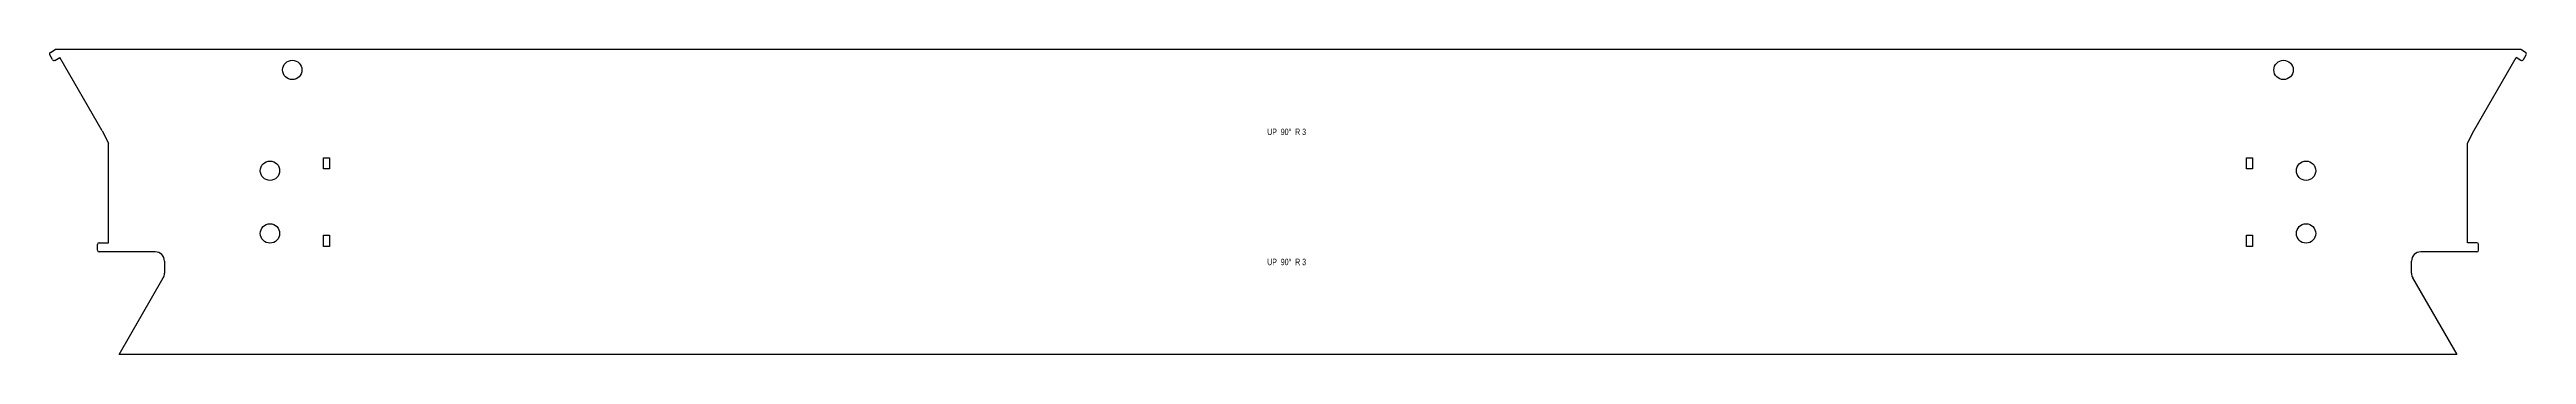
# Model space of a CAD drawing. Header units: millimetres. Extents: x 4 to 1347, y 4 to 169.
import ezdxf

# ---------------------------------------------------------------- set-up
doc = ezdxf.new("R2010")
doc.units = ezdxf.units.MM
doc.layers.add('CUT', color=7, linetype='Continuous', lineweight=25)
doc.styles.add('SLDTEXTSTYLE0', font='TXT', dxfattribs={"width": 0.645833})

msp = doc.modelspace()

# ---------------------------------------------------------------- linework, layer by layer
at = {"layer": 'CUT', "color": 3}
for p, q in [((5.2, 163.3), (3.7, 165.9)), ((4, 167.2), (6.6, 168.7)), ((6.5, 162.9), (9.1, 164.4)), ((1343.8, 168.7), (6.6, 168.7)), ((32, 124.7), (9.1, 164.4)), ((1318.4, 124.7), (1341.3, 164.4)), ((1343.9, 162.9), (1341.3, 164.4)), ((1346.4, 167.2), (1343.8, 168.7)), ((1345.3, 163.3), (1346.8, 165.9)), ((32, 124.7), (35.5, 118.1)), ((1315, 118.1), (1318.4, 124.7)), ((35.5, 64.1), (35.5, 118.1)), ((152.1, 104.1), (152.1, 110.1)), ((152.1, 110.1), (155.3, 110.1)), ((155.3, 110.1), (155.3, 104.1)), ((1195.1, 110.1), (1198.3, 110.1)), ((1195.1, 104.1), (1195.1, 110.1)), ((1198.3, 110.1), (1198.3, 104.1)), ((1315, 64.1), (1315, 118.1)), ((155.3, 104.1), (152.1, 104.1)), ((1198.3, 104.1), (1195.1, 104.1)), ((152.1, 62.1), (152.1, 68.1)), ((152.1, 68.1), (155.3, 68.1)), ((155.3, 68.1), (155.3, 62.1)), ((1195.1, 68.1), (1198.3, 68.1)), ((1195.1, 62.1), (1195.1, 68.1)), ((1198.3, 68.1), (1198.3, 62.1)), ((29.5, 60.1), (29.5, 63.1)), ((30.5, 64.1), (35.5, 64.1)), ((60.9, 59.1), (30.5, 59.1)), ((65.9, 54.1), (65.9, 47.5)), ((155.3, 62.1), (152.1, 62.1)), ((1198.3, 62.1), (1195.1, 62.1)), ((1284.6, 47.5), (1284.6, 54.1)), ((1320, 59.1), (1289.6, 59.1)), ((1320, 64.1), (1315, 64.1)), ((1321, 60.1), (1321, 63.1)), ((41.3, 3.5), (65.2, 45)), ((1285.2, 45), (1309.2, 3.5)), ((1309.2, 3.5), (41.3, 3.5))]:
    msp.add_line(p, q, dxfattribs=at)
for centre in [(135.2, 157.7), (1215.2, 157.7), (123.1, 103.1), (1227.4, 103.1), (123.1, 69.1), (1227.4, 69.1)]:
    msp.add_circle(centre, 5.25, dxfattribs=at)
for centre, radius, start, end in [((4.5, 166.4), 1, 120, 210), ((6, 163.8), 1, 210, 300), ((1344.4, 163.8), 1, 240, 330), ((1345.9, 166.4), 1, 330, 60), ((30.5, 63.1), 1, 90, 180), ((30.5, 60.1), 1, 180, 270), ((60.9, 54.1), 5, 0, 90), ((1289.6, 54.1), 5, 90, 180), ((1320, 63.1), 1, 0, 90), ((1320, 60.1), 1, 270, 0), ((60.9, 47.5), 5, 330, 0), ((1289.6, 47.5), 5, 180, 210)]:
    msp.add_arc(centre, radius, start, end, dxfattribs=at)

# ---------------------------------------------------------------- texts
at = {"color": 7, "linetype": 'Continuous', "lineweight": 0, "char_height": 3.5, "attachment_point": 2, "style": 'SLDTEXTSTYLE0'}
for insert in [(674.5, 125.9), (674.5, 55.4)]:
    msp.add_mtext('UP  90°  R 3', dxfattribs=dict(at, insert=insert))

doc.saveas('drawing.dxf')
